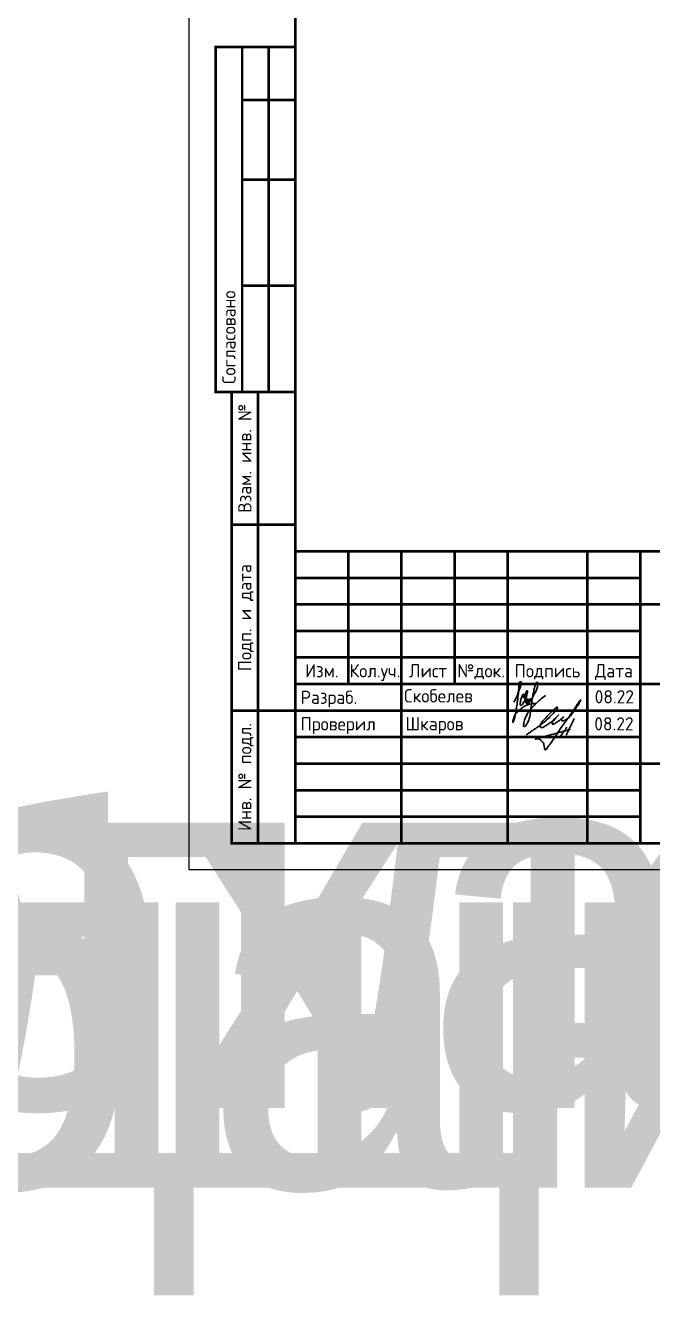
# Model space of a CAD drawing. Header units: metres. Extents: x 1981 to 7362, y 1229 to 3678.
# Drawn here: x 2913.2 to 3031.3, y 1901.7 to 2141.6 of the extents above; entities that cross this region are included whole.
import ezdxf
from ezdxf.enums import TextEntityAlignment as Align

# ---------------------------------------------------------------- set-up
doc = ezdxf.new("R2018")
doc.units = ezdxf.units.M
doc.layers.add('M-EQPM', color=50, linetype='Continuous', lineweight=18)
doc.layers.add('Основной', color=255, linetype='Continuous', lineweight=50)
doc.layers.add('Форматы', color=7, linetype='Continuous')
doc.styles.add('GOST-2.304_Type-B', font='GOST Common.ttf')
doc.styles.get("Standard").update_dxf_attribs({"font": 'GOST Common.ttf'})

# ---------------------------------------------------------------- blocks, each defined once
blk = doc.blocks.new('*U143')
at = {"style": 'GOST-2.304_Type-B'}
blk.add_attdef('РАЗРАБОТАЛ', text='', height=2.5, dxfattribs=at).set_placement((250.5, -264.22), align=Align.MIDDLE_LEFT)
at = {"style": 'GOST-2.304_Type-B', "flags": 8}
for tag, height, p in [('ДАТА', 2.5, (290.07, -264.4)), ('ЛИСТ', 3, (386.39, -271.92)), ('ЛИСТОВ', 3, (403.89, -271.92)), ('ФОРМАТ', 3, (380.97, -294.75))]:
    blk.add_attdef(tag, text='', height=height, dxfattribs=at).set_placement(p, align=Align.MIDDLE_CENTER)
at = {"style": 'GOST-2.304_Type-B'}
blk.add_attdef('ПРОВЕРИЛ', (250.75, -270.73), '', height=2.5, dxfattribs=at)
at = {"lineweight": 30, "flags": 104}
for tag, p in [('ТЕПЛОВЫЕ_СЕТИ', (330, -269.5)), ('ИМЯ_ЧЕРТЕЖА', (330, -284.5))]:
    blk.add_attdef(tag, text='', height=3, dxfattribs=at).set_placement(p, align=Align.MIDDLE_CENTER)
blk = doc.blocks.new('*U142')
blk.add_lwpolyline([(0, 0), (210, 0), (210, -297), (0, -297)], close=True)
at = {"const_width": 0.5}
blk.add_lwpolyline([(20, -5), (205, -5), (205, -292), (20, -292)], close=True, dxfattribs=at)
for points in [[(20, -207), (5, -207), (5, -142), (20, -142)], [(10, -142), (10, -207)], [(15, -142), (15, -207)], [(10, -152), (20, -152)], [(10, -167), (20, -167)], [(10, -187), (20, -187)], [(20, -292), (8, -292), (8, -207), (20, -207)], [(13, -207), (13, -292)], [(8, -232), (20, -232)], [(20, -292), (20, -237), (205, -237)], [(30, -237), (30, -262)], [(40, -237), (40, -292)], [(50, -237), (50, -262)], [(60, -237), (60, -292)], [(75, -237), (75, -292)], [(85, -237), (85, -292)], [(20, -242), (85, -242)], [(20, -247), (85, -247)], [(85, -247), (205, -247)], [(20, -252), (85, -252)], [(20, -257), (85, -257)], [(20, -262), (205, -262)], [(8, -267), (20, -267)], [(20, -267), (85, -267)], [(20, -272), (85, -272)], [(20, -277), (85, -277)], [(85, -277), (205, -277)], [(20, -282), (85, -282)], [(20, -287), (85, -287)]]:
    blk.add_lwpolyline(points, dxfattribs=at)
at = {"style": 'GOST-2.304_Type-B'}
blk.add_text('Согласовано', height=2.5, rotation=90, dxfattribs=at).set_placement((7.5, -205.5), align=Align.MIDDLE_LEFT)
for s, p in [('Взам. инв. №', (10.5, -219.5)), ('Подп. и дата', (10.5, -249.5)), ('Инв. № подл.', (10.5, -279.5))]:
    blk.add_text(s, height=2.5, rotation=90, dxfattribs=at).set_placement(p, align=Align.MIDDLE_CENTER)
for s, p in [('Изм.', (25, -259.5)), ('Кол.уч.', (35, -259.5)), ('Лист', (45, -259.5)), ('№док.', (55, -259.5)), ('Подпись', (67.5, -259.5)), ('Дата', (80, -259.5))]:
    blk.add_text(s, height=2.5, dxfattribs=at).set_placement(p, align=Align.MIDDLE_CENTER)
for s, p in [('Разраб.', (21, -264.5)), ('Проверил', (21, -269.5))]:
    blk.add_text(s, height=2.5, dxfattribs=at).set_placement(p, align=Align.MIDDLE_LEFT)
blk.add_attdef('РАЗРАБОТАЛ', text='', height=2.5, dxfattribs=at).set_placement((40.5, -264.22), align=Align.MIDDLE_LEFT)
at = {"style": 'GOST-2.304_Type-B', "flags": 8}
for tag, height, p in [('ДАТА', 2.5, (80.07, -264.4)), ('ЛИСТ', 3, (176.39, -271.92)), ('ЛИСТОВ', 3, (193.89, -271.92)), ('ФОРМАТ', 3, (170.97, -294.75))]:
    blk.add_attdef(tag, text='', height=height, dxfattribs=at).set_placement(p, align=Align.MIDDLE_CENTER)
at = {"style": 'GOST-2.304_Type-B'}
blk.add_attdef('ПРОВЕРИЛ', (40.75, -270.73), '', height=2.5, dxfattribs=at)
at = {"lineweight": 30, "flags": 104}
for tag, p in [('ТЕПЛОВЫЕ_СЕТИ', (120, -269.5)), ('ИМЯ_ЧЕРТЕЖА', (120, -284.5))]:
    blk.add_attdef(tag, text='', height=3, dxfattribs=at).set_placement(p, align=Align.MIDDLE_CENTER)
blk = doc.blocks.new('Skobelev')
at = {"color": 177, "lineweight": 30, "true_color": 0x293189}
for points in [[(-1.68, -0.45), (-1.4, 0.04), (-1.22, 0.44), (-1.09, 0.78), (-1, 1.03), (-0.84, 1.44), (-0.74, 1.72), (-0.66, 2.01), (-0.6, 2.25), (-0.63, 2.46), (-0.71, 2.49), (-0.8, 2.44), (-0.87, 2.29), (-0.92, 2.05), (-0.97, 1.72), (-0.98, 1.38), (-1, 1.03), (-1.06, 0.66), (-1.08, 0.32), (-1.14, -0.18), (-1.22, -0.78), (-1.3, -1.21), (-1.35, -1.71), (-1.46, -2.17), (-1.52, -2.5), (-1.59, -2.81), (-1.65, -3.01), (-1.72, -3.2), (-1.78, -3.36), (-1.81, -3.4), (-1.83, -3.37), (-1.82, -3.24), (-1.79, -3.08), (-1.71, -2.85), (-1.66, -2.67), (-1.56, -2.43), (-1.36, -2.11), (-1.14, -1.87), (-0.64, -1.39), (-0.06, -1.01), (0.2, -0.88), (0.45, -0.79), (0.8, -0.7), (1.15, -0.64), (1.5, -0.65)], [(-0.21, 0.42), (-0.23, 0.43), (-0.26, 0.38), (-0.27, 0.3), (-0.27, 0.19), (-0.26, 0.12), (-0.2, 0.17), (-0.17, 0.3), (-0.15, 0.42), (-0.16, 0.56), (-0.21, 0.69), (-0.34, 0.65), (-0.44, 0.53), (-0.55, 0.31), (-0.63, 0.09), (-0.66, -0.09), (-0.71, -0.29), (-0.74, -0.51), (-0.76, -0.67), (-0.75, -0.82), (-0.67, -0.93), (-0.57, -0.93), (-0.43, -0.79), (-0.32, -0.59), (-0.21, -0.35), (-0.02, -0.02), (0.06, 0.12), (0.11, 0.23), (0.19, 0.45), (0.2, 0.67), (0.23, 0.85), (0.29, 1.09), (0.2, 1.19), (0.17, 1.17), (0.11, 1.08), (0.08, 0.9), (0.05, 0.69), (0.04, 0.41), (0.01, -0.02), (0.01, -0.21), (0, -0.33), (-0.02, -0.56), (0.01, -0.45), (0.06, -0.41), (0.17, -0.34), (0.24, -0.24), (0.29, -0.12), (0.28, -0.02), (0.21, 0), (0.17, -0.14), (0.14, -0.26), (0.12, -0.4), (0.1, -0.5), (0.12, -0.6), (0.17, -0.68), (0.27, -0.69), (0.34, -0.56), (0.41, -0.42), (0.47, -0.3), (0.5, -0.17), (0.47, -0.07), (0.43, -0.07), (0.39, -0.1), (0.35, -0.2), (0.32, -0.32), (0.3, -0.46), (0.3, -0.55), (0.31, -0.64), (0.36, -0.67), (0.42, -0.65), (0.47, -0.6), (0.51, -0.51), (0.56, -0.41), (0.59, -0.31), (0.63, -0.2), (0.67, -0.11), (0.71, -0.01), (0.69, 0.04), (0.63, 0.03), (0.59, -0.04), (0.55, -0.13), (0.53, -0.2), (0.5, -0.3), (0.47, -0.4), (0.48, -0.47), (0.49, -0.54), (0.54, -0.55), (0.57, -0.48), (0.66, -0.35), (0.74, -0.17), (0.91, 0.06), (1.03, 0.25), (1.16, 0.48), (1.26, 0.66), (1.37, 0.87), (1.48, 1.07), (1.58, 1.31), (1.69, 1.6), (1.74, 1.88), (1.77, 2.12), (1.74, 2.38), (1.68, 2.4), (1.55, 2.32), (1.46, 2.17), (1.39, 1.94), (1.28, 1.6), (1.22, 1.32), (1.18, 1.03), (1.07, 0.58), (1.04, 0.34), (0.95, -0.07), (0.92, -0.36), (0.82, -0.98), (0.78, -1.51), (0.68, -2.13), (0.63, -2.56), (0.55, -2.82), (0.43, -3.16), (0.2, -3.59), (-0.03, -3.94), (-0.24, -3.97), (-0.27, -3.76), (-0.24, -3.49), (-0.14, -3.06), (0.06, -2.58), (0.34, -2), (0.65, -1.6), (1.06, -1.1), (1.63, -0.57), (2.11, -0.11), (2.86, 0.49)]]:
    blk.add_spline(points, degree=3, dxfattribs=at)
blk = doc.blocks.new('подпись')
at = {"lineweight": 30}
for points in [[(-0.82, -1.23), (-0.21, -0.8), (0.43, -0.36), (0.86, -0.08), (1.32, 0.25), (2, 0.77), (2.8, 1.4), (3.27, 1.83), (3.84, 2.36), (4.46, 3.07), (5.01, 3.73), (5.08, 3.95), (5.01, 4.03), (4.91, 4), (4.76, 3.88), (4.33, 3.49), (3.4, 2.58), (2.34, 1.43), (1.83, 0.48), (1.87, 0.23), (1.99, 0.16), (2.17, 0.16), (2.41, 0.25), (3.02, 0.6), (3.71, 1.09), (4.34, 1.62), (5.32, 2.55), (4.75, 1.98), (4.27, 1.36), (4.08, 1.05), (4.07, 0.85), (4.11, 0.78), (4.25, 0.78), (4.42, 0.84), (4.78, 1.05), (5.16, 1.3), (5.47, 1.51), (5.72, 1.73), (6.05, 1.99), (6.23, 2.18), (5.94, 1.88), (5.8, 1.63), (5.8, 1.5), (5.89, 1.44), (6.13, 1.46), (6.57, 1.6), (6.9, 1.79), (7.5, 2.39), (8.04, 3.08), (8.61, 3.92), (9.15, 4.76), (9.43, 5.33), (8, 3.26), (6.29, 0.88), (3.58, -3.07), (3.05, -3.8), (2.85, -4.05), (2.49, -2.98), (2.12, -2.39), (1.3, -1.96), (1.02, -2.03), (2.91, -1.44), (4.7, -0.96), (7.51, -0.15)], [(6.86, 0.23), (5.67, -1.43)], [(8.19, 1.85), (6.68, -1.27)]]:
    blk.add_spline(points, degree=3, dxfattribs=at)
blk = doc.blocks.new('Подпись Леха')
at = {"color": 18, "true_color": 0x000000}
blk.add_blockref('подпись', (2.7, 0.11), dxfattribs=at)
blk = doc.blocks.new('Подписи')
blk.add_blockref('Подпись Леха', (2009.44, 1828.93))
at = {"layer": 'M-EQPM', "lineweight": 50, "xscale": 1.307815025212856, "yscale": 1.307815025212856, "zscale": 1.307815025212856}
blk.add_blockref('Skobelev', (2011.19, 1834.6), dxfattribs=at)

msp = doc.modelspace()

# ---------------------------------------------------------------- block references
msp.add_blockref('Подписи', (996.154, 180.191))
at = {"layer": 'Форматы'}
ref = msp.add_blockref('*U142', (2943.994, 2279.592), dxfattribs=at)
ref.add_attrib('ДАТА', '08.22', dxfattribs={"layer": '0', "height": 2.5, "style": 'GOST-2.304_Type-B'}).set_placement((3024.069, 2015.191), align=Align.MIDDLE_CENTER)
ref.add_attrib('РАЗРАБОТАЛ', 'Скобелев', dxfattribs={"layer": '0', "height": 2.5, "style": 'GOST-2.304_Type-B'}).set_placement((2984.495, 2015.368), align=Align.MIDDLE_LEFT)
ref.add_attrib('ПРОВЕРИЛ', 'Шкаров', (2984.743, 2008.863), dxfattribs={"layer": '0', "height": 2.5, "style": 'GOST-2.304_Type-B'})
ref = msp.add_blockref('*U143', (2228.058, 2277.24), dxfattribs=at)
lines = msp.add_mtext('Общие данные (Начало)', dxfattribs={"layer": '0', "insert": (2558.058, 1992.74), "char_height": 70, "attachment_point": 1})
ref.add_attrib('ИМЯ_ЧЕРТЕЖА', '', (2558.058, 1992.74), dxfattribs={"flags": 104}).embed_mtext(lines)
lines = msp.add_mtext('Тепломеханические решения тепловых сетей', dxfattribs={"layer": '0', "insert": (2558.058, 2007.74), "char_height": 70, "attachment_point": 1})
ref.add_attrib('ТЕПЛОВЫЕ_СЕТИ', '', (2558.058, 2007.74), dxfattribs={"flags": 104}).embed_mtext(lines)
ref = msp.add_blockref('*U142', (2688.556, 2277.24), dxfattribs=at)
lines = msp.add_mtext('Общие данные (Окончание)', dxfattribs={"layer": '0', "insert": (2808.556, 1992.74), "char_height": 70, "attachment_point": 1})
ref.add_attrib('ИМЯ_ЧЕРТЕЖА', '', (2808.556, 1992.74), dxfattribs={"flags": 104}).embed_mtext(lines)
lines = msp.add_mtext('Тепломеханические решения тепловых сетей', dxfattribs={"layer": '0', "insert": (2808.556, 2007.74), "char_height": 70, "attachment_point": 1})
ref.add_attrib('ТЕПЛОВЫЕ_СЕТИ', '', (2808.556, 2007.74), dxfattribs={"flags": 104}).embed_mtext(lines)

# ---------------------------------------------------------------- texts
at = {"layer": 'Основной', "insert": (3023.994, 2010.092), "char_height": 2.5, "attachment_point": 5}
msp.add_mtext_dynamic_manual_height_columns('08.22', width=10, gutter_width=12.5, heights=[0], dxfattribs=at)

doc.saveas('drawing.dxf')
